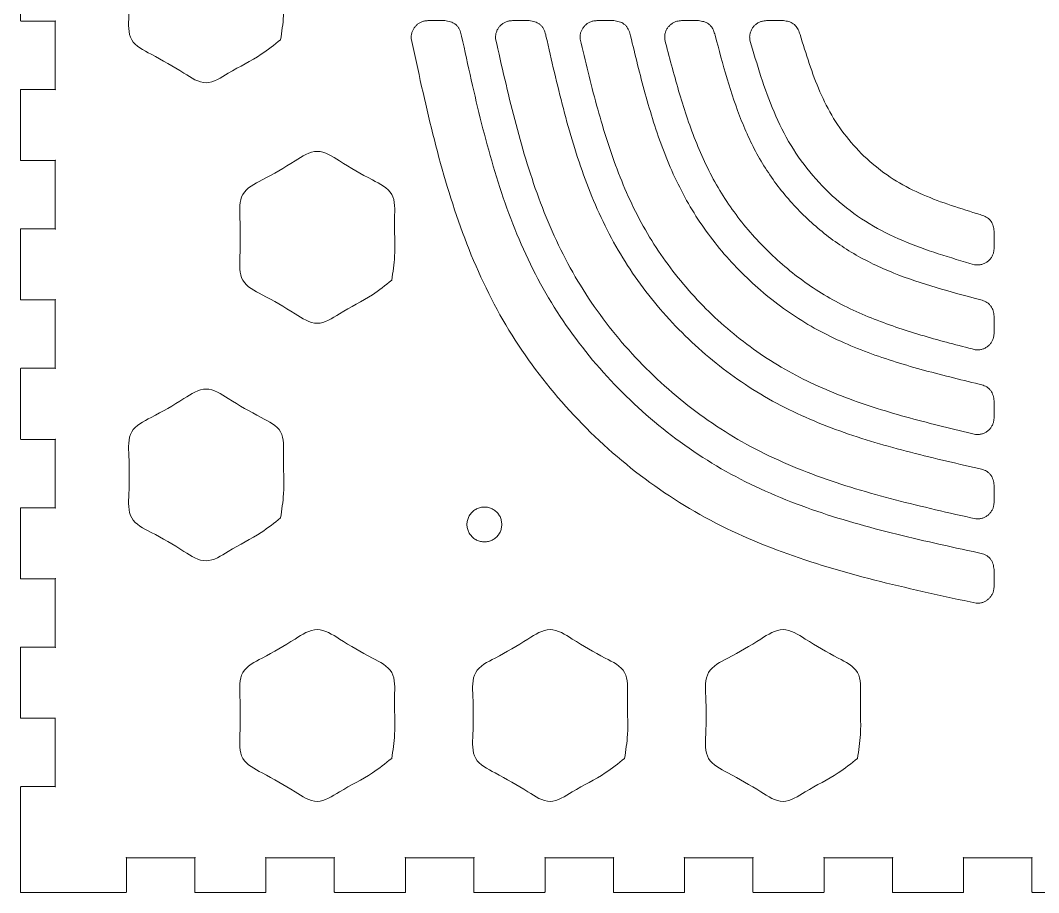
# Model space of a CAD drawing. Extents: x 10 to 568, y 23 to 1008.
# Drawn here: x 10 to 156, y 22.7 to 147.8 of the extents above; entities that cross this region are included whole.
import ezdxf

# ---------------------------------------------------------------- set-up
doc = ezdxf.new("R2010")
doc.units = 0
doc.layers.add('GEOMETRY', color=7, linetype='CONTINUOUS', lineweight=13)

msp = doc.modelspace()

# ---------------------------------------------------------------- linework, layer by layer
at = {"layer": 'GEOMETRY', "color": 7}
for points in [[(10, 157.8), (10, 147.8)], [(10.1, 147.7), (15, 147.7), (15, 137.9), (10.1, 137.9)], [(10, 137.8), (10, 127.8)], [(10.1, 127.7), (15, 127.7), (15, 117.9), (10.1, 117.9)], [(10, 117.8), (10, 107.8)], [(10.1, 107.7), (15, 107.7), (15, 97.9), (10.1, 97.9)], [(10, 97.8), (10, 87.8)], [(10.1, 87.7), (15, 87.7), (15, 77.9), (10.1, 77.9)], [(10, 77.8), (10, 67.8)], [(10.1, 67.7), (15, 67.7), (15, 57.9), (10.1, 57.9)], [(10, 57.8), (10, 47.8)], [(10.1, 47.7), (15, 47.7), (15, 37.9), (10.1, 37.9)], [(10, 37.8), (10, 27.8), (10, 22.8)], [(25.2, 22.8), (25.2, 27.7), (35, 27.7), (35, 22.8)], [(45.2, 22.8), (45.2, 27.7), (55, 27.7), (55, 22.8)], [(65.2, 22.8), (65.2, 27.7), (75, 27.7), (75, 22.8)], [(85.2, 22.8), (85.2, 27.7), (95, 27.7), (95, 22.8)], [(105.2, 22.8), (105.2, 27.7), (115, 27.7), (115, 22.8)], [(125.2, 22.8), (125.2, 27.7), (135, 27.7), (135, 22.8)], [(145.2, 22.8), (145.2, 27.7), (155, 27.7), (155, 22.8)], [(10.1, 22.7), (15.1, 22.7)], [(15.1, 22.7), (25.1, 22.7)], [(35.1, 22.7), (45.1, 22.7)], [(55.1, 22.7), (65.1, 22.7)], [(75.1, 22.7), (85.1, 22.7)], [(95.1, 22.7), (105.1, 22.7)], [(115.1, 22.7), (125.1, 22.7)], [(135.1, 22.7), (145.1, 22.7)], [(155.1, 22.7), (165.1, 22.7)]]:
    msp.add_lwpolyline(points, dxfattribs=at)
at = {"layer": 'GEOMETRY', "color": 5}
for points in [[(70.843628, 147.756427), (68.425971, 147.756427)], [(82.93842, 147.756427), (80.518461, 147.756427)], [(95.048902, 147.756427), (92.625107, 147.756427)], [(107.18751, 147.756427), (104.756518, 147.756427)], [(119.384484, 147.756427), (116.937591, 147.756427)], [(149.572305, 117.567608), (149.572305, 115.121715)], [(149.572305, 105.370808), (149.572305, 102.940229)], [(149.572305, 93.232195), (149.572305, 90.80876)], [(149.572305, 81.122163), (149.572305, 78.701792)], [(149.572305, 69.027445), (149.572305, 66.609116)]]:
    msp.add_lwpolyline(points, dxfattribs=at)
at = {"layer": 'GEOMETRY', "color": 3}
for points in [[(47.303434, 145.01473)], [(63.22558, 110.52023)], [(47.303434, 76.44406)], [(63.22558, 41.94955)], [(96.61019, 41.94955)], [(129.99481, 41.94955)]]:
    msp.add_lwpolyline(points, close=True, dxfattribs=at)
for points, knots in [([(47.303434, 145.01473), (46.393519, 144.29188), (44.046542, 142.427407), (40.446629, 140.733375), (36.642497, 138.12951), (32.756853, 140.705376), (29.495923, 142.588073), (25.337652, 144.656367), (25.625898, 149.290129), (25.625785, 153.062638), (25.337867, 157.69656), (29.494922, 159.764176), (32.762068, 161.650333), (36.630902, 164.216848), (40.501231, 161.64982), (43.76216, 159.767121), (47.93575, 157.68999), (47.582799, 153.093582), (47.915679, 149.128948), (47.474484, 146.164166), (47.303434, 145.01473)], [0, 0, 0, 0, 3.456595, 8.915726, 12.372323, 15.828919, 21.288052, 24.744651, 28.201246, 33.660376, 37.116971, 40.573568, 46.032701, 49.489299, 52.945896, 58.40503, 61.861627, 65.318222, 70.777355, 74.233957, 74.233957, 74.233957, 74.233957]), ([(63.22558, 110.52023), (62.315665, 109.79738), (59.968688, 107.932904), (56.368775, 106.238869), (52.564643, 103.634999), (48.678999, 106.210869), (45.418071, 108.093568), (41.259797, 110.161857), (41.548044, 114.795621), (41.547932, 118.568132), (41.260011, 123.202058), (45.417068, 125.269673), (48.684215, 127.155827), (52.553048, 129.722337), (56.423377, 127.155314), (59.684306, 125.272618), (63.857897, 123.195488), (63.504944, 118.599077), (63.837825, 114.634443), (63.39663, 111.669664), (63.22558, 110.52023)], [0, 0, 0, 0, 3.456597, 8.91573, 12.372328, 15.828925, 21.288059, 24.744655, 28.20125, 33.660384, 37.116985, 40.57358, 46.032712, 49.489308, 52.945904, 58.405036, 61.861631, 65.318232, 70.777366, 74.233961, 74.233961, 74.233961, 74.233961]), ([(47.303434, 76.44406), (46.39352, 75.721208), (44.046544, 73.856729), (40.44663, 72.162696), (36.642498, 69.55883), (32.756853, 72.134696), (29.495923, 74.017392), (25.337652, 76.085687), (25.625898, 80.719449), (25.625784, 84.491958), (25.337868, 89.125879), (29.49492, 91.193501), (32.762069, 93.079656), (36.630902, 95.646167), (40.501231, 93.079143), (43.762162, 91.196446), (47.935749, 89.11931), (47.5828, 84.522903), (47.915679, 80.558272), (47.474484, 77.593494), (47.303434, 76.44406)], [0, 0, 0, 0, 3.456599, 8.915732, 12.372328, 15.828925, 21.288057, 24.744657, 28.201251, 33.660382, 37.116977, 40.573576, 46.032708, 49.489305, 52.945902, 58.405035, 61.861634, 65.318229, 70.777359, 74.233954, 74.233954, 74.233954, 74.233954]), ([(63.22558, 41.94955), (62.315665, 41.2267), (59.968688, 39.362224), (56.368775, 37.668189), (52.564643, 35.064319), (48.678999, 37.640189), (45.418071, 39.522888), (41.259797, 41.591177), (41.548045, 46.22494), (41.547931, 49.997452), (41.260011, 54.631378), (45.417068, 56.698996), (48.684214, 58.585153), (52.553048, 61.151668), (56.423377, 58.58464), (59.684306, 56.701941), (63.857897, 54.624808), (63.504944, 50.028397), (63.837825, 46.063763), (63.39663, 43.098984), (63.22558, 41.94955)], [0, 0, 0, 0, 3.456597, 8.91573, 12.372328, 15.828925, 21.288059, 24.744655, 28.20125, 33.660384, 37.116985, 40.573582, 46.032715, 49.489313, 52.94591, 58.405044, 61.861641, 65.318242, 70.777375, 74.23397, 74.23397, 74.23397, 74.23397]), ([(96.61019, 41.94955), (95.700275, 41.2267), (93.353297, 39.362224), (89.753385, 37.668189), (85.949253, 35.064319), (82.063608, 37.640189), (78.80268, 39.522888), (74.644406, 41.591177), (74.932654, 46.22494), (74.93254, 49.997452), (74.64462, 54.631378), (78.801677, 56.698996), (82.068824, 58.585153), (85.937657, 61.151668), (89.807986, 58.58464), (93.068915, 56.701941), (97.242507, 54.624809), (96.889553, 50.028397), (97.222434, 46.063763), (96.78124, 43.098984), (96.61019, 41.94955)], [0, 0, 0, 0, 3.456597, 8.915731, 12.372328, 15.828926, 21.28806, 24.744656, 28.201251, 33.660384, 37.116986, 40.573583, 46.032717, 49.489314, 52.945911, 58.405045, 61.861642, 65.318244, 70.777377, 74.233972, 74.233972, 74.233972, 74.233972]), ([(129.99481, 41.94955), (129.084895, 41.2267), (126.737917, 39.362225), (123.138005, 37.668189), (119.333875, 35.064319), (115.448228, 37.640188), (112.1873, 39.522889), (108.029021, 41.591176), (108.317277, 46.224941), (108.317164, 49.997451), (108.029236, 54.631379), (112.186297, 56.698995), (115.453444, 58.585154), (119.32228, 61.151668), (123.192607, 58.58464), (126.453534, 56.70194), (130.627126, 54.624809), (130.274177, 50.028397), (130.607058, 46.063763), (130.165861, 43.098984), (129.99481, 41.94955)], [0, 0, 0, 0, 3.456598, 8.91573, 12.372325, 15.828926, 21.288061, 24.744659, 28.201253, 33.660386, 37.116987, 40.573585, 46.03272, 49.489321, 52.945916, 58.405048, 61.861646, 65.318248, 70.777381, 74.233976, 74.233976, 74.233976, 74.233976])]:
    msp.add_open_spline(points, degree=3, knots=knots, dxfattribs=at)
at = {"layer": 'GEOMETRY', "color": 7}
for points, knots in [([(10, 147.8), (10.002779, 147.782514), (10.008264, 147.74801), (10.04801, 147.708264), (10.082514, 147.702779), (10.1, 147.7)], [0, 0, 0, 0, 0.052201, 0.103008, 0.155209, 0.155209, 0.155209, 0.155209]), ([(15, 147.7), (15.023522, 147.704402), (15.06192, 147.711589), (15.011589, 147.76192), (15.004402, 147.723522), (15, 147.7)], [0, 0, 0, 0, 0.04969, 0.081117, 0.130808, 0.130808, 0.130808, 0.130808]), ([(10.1, 137.9), (10.082514, 137.897221), (10.04801, 137.891736), (10.008264, 137.85199), (10.002779, 137.817486), (10, 137.8)], [0, 0, 0, 0, 0.052201, 0.103008, 0.155209, 0.155209, 0.155209, 0.155209]), ([(15, 137.9), (15.004402, 137.876478), (15.011589, 137.83808), (15.06192, 137.888411), (15.023522, 137.895598), (15, 137.9)], [0, 0, 0, 0, 0.04969, 0.081117, 0.130808, 0.130808, 0.130808, 0.130808]), ([(10, 127.8), (10.002779, 127.782514), (10.008264, 127.74801), (10.04801, 127.708264), (10.082514, 127.702779), (10.1, 127.7)], [0, 0, 0, 0, 0.052201, 0.103008, 0.155209, 0.155209, 0.155209, 0.155209]), ([(15, 127.7), (15.023522, 127.704402), (15.06192, 127.711589), (15.011589, 127.76192), (15.004402, 127.723522), (15, 127.7)], [0, 0, 0, 0, 0.04969, 0.081117, 0.130808, 0.130808, 0.130808, 0.130808]), ([(10.1, 117.9), (10.082514, 117.897221), (10.04801, 117.891736), (10.008264, 117.85199), (10.002779, 117.817486), (10, 117.8)], [0, 0, 0, 0, 0.052201, 0.103008, 0.155209, 0.155209, 0.155209, 0.155209]), ([(15, 117.9), (15.004402, 117.876478), (15.011589, 117.83808), (15.06192, 117.888411), (15.023522, 117.895598), (15, 117.9)], [0, 0, 0, 0, 0.04969, 0.081117, 0.130808, 0.130808, 0.130808, 0.130808]), ([(10, 107.8), (10.002779, 107.782514), (10.008264, 107.74801), (10.04801, 107.708264), (10.082514, 107.702779), (10.1, 107.7)], [0, 0, 0, 0, 0.052201, 0.103008, 0.155209, 0.155209, 0.155209, 0.155209]), ([(15, 107.7), (15.023522, 107.704402), (15.06192, 107.711589), (15.011589, 107.76192), (15.004402, 107.723522), (15, 107.7)], [0, 0, 0, 0, 0.04969, 0.081117, 0.130808, 0.130808, 0.130808, 0.130808]), ([(10.1, 97.9), (10.082514, 97.897221), (10.04801, 97.891736), (10.008264, 97.85199), (10.002779, 97.817486), (10, 97.8)], [0, 0, 0, 0, 0.052201, 0.103008, 0.155209, 0.155209, 0.155209, 0.155209]), ([(15, 97.9), (15.004402, 97.876478), (15.011589, 97.83808), (15.06192, 97.888411), (15.023522, 97.895598), (15, 97.9)], [0, 0, 0, 0, 0.04969, 0.081117, 0.130808, 0.130808, 0.130808, 0.130808]), ([(10, 87.8), (10.002779, 87.782514), (10.008264, 87.74801), (10.04801, 87.708264), (10.082514, 87.702779), (10.1, 87.7)], [0, 0, 0, 0, 0.052201, 0.103008, 0.155209, 0.155209, 0.155209, 0.155209]), ([(15, 87.7), (15.023522, 87.704402), (15.06192, 87.711589), (15.011589, 87.76192), (15.004402, 87.723522), (15, 87.7)], [0, 0, 0, 0, 0.04969, 0.081117, 0.130808, 0.130808, 0.130808, 0.130808]), ([(10.1, 77.9), (10.082514, 77.897221), (10.04801, 77.891736), (10.008264, 77.85199), (10.002779, 77.817486), (10, 77.8)], [0, 0, 0, 0, 0.052201, 0.103008, 0.155209, 0.155209, 0.155209, 0.155209]), ([(15, 77.9), (15.004402, 77.876478), (15.011589, 77.83808), (15.06192, 77.888411), (15.023522, 77.895598), (15, 77.9)], [0, 0, 0, 0, 0.04969, 0.081117, 0.130808, 0.130808, 0.130808, 0.130808]), ([(10, 67.8), (10.002779, 67.782514), (10.008264, 67.74801), (10.04801, 67.708264), (10.082514, 67.702779), (10.1, 67.7)], [0, 0, 0, 0, 0.052201, 0.103008, 0.155209, 0.155209, 0.155209, 0.155209]), ([(15, 67.7), (15.023522, 67.704402), (15.06192, 67.711589), (15.011589, 67.76192), (15.004402, 67.723522), (15, 67.7)], [0, 0, 0, 0, 0.04969, 0.081117, 0.130808, 0.130808, 0.130808, 0.130808]), ([(10.1, 57.9), (10.082514, 57.897221), (10.04801, 57.891736), (10.008264, 57.85199), (10.002779, 57.817486), (10, 57.8)], [0, 0, 0, 0, 0.052201, 0.103008, 0.155209, 0.155209, 0.155209, 0.155209]), ([(15, 57.9), (15.004402, 57.876478), (15.011589, 57.83808), (15.06192, 57.888411), (15.023522, 57.895598), (15, 57.9)], [0, 0, 0, 0, 0.04969, 0.081117, 0.130808, 0.130808, 0.130808, 0.130808]), ([(10, 47.8), (10.002779, 47.782514), (10.008264, 47.74801), (10.04801, 47.708264), (10.082514, 47.702779), (10.1, 47.7)], [0, 0, 0, 0, 0.052201, 0.103008, 0.155209, 0.155209, 0.155209, 0.155209]), ([(15, 47.7), (15.023522, 47.704402), (15.06192, 47.711589), (15.011589, 47.76192), (15.004402, 47.723522), (15, 47.7)], [0, 0, 0, 0, 0.04969, 0.081117, 0.130808, 0.130808, 0.130808, 0.130808]), ([(10.1, 37.9), (10.082514, 37.897221), (10.04801, 37.891736), (10.008264, 37.85199), (10.002779, 37.817486), (10, 37.8)], [0, 0, 0, 0, 0.052201, 0.103008, 0.155209, 0.155209, 0.155209, 0.155209]), ([(15, 37.9), (15.004402, 37.876478), (15.011589, 37.83808), (15.06192, 37.888411), (15.023522, 37.895598), (15, 37.9)], [0, 0, 0, 0, 0.04969, 0.081117, 0.130808, 0.130808, 0.130808, 0.130808]), ([(25.2, 27.7), (25.195598, 27.723522), (25.188411, 27.76192), (25.13808, 27.711589), (25.176478, 27.704402), (25.2, 27.7)], [0, 0, 0, 0, 0.04969, 0.081117, 0.130808, 0.130808, 0.130808, 0.130808]), ([(35, 27.7), (35.023522, 27.704402), (35.06192, 27.711589), (35.011589, 27.76192), (35.004402, 27.723522), (35, 27.7)], [0, 0, 0, 0, 0.04969, 0.081117, 0.130808, 0.130808, 0.130808, 0.130808]), ([(45.2, 27.7), (45.195598, 27.723522), (45.188411, 27.76192), (45.13808, 27.711589), (45.176478, 27.704402), (45.2, 27.7)], [0, 0, 0, 0, 0.04969, 0.081117, 0.130808, 0.130808, 0.130808, 0.130808]), ([(55, 27.7), (55.023522, 27.704402), (55.06192, 27.711589), (55.011589, 27.76192), (55.004402, 27.723522), (55, 27.7)], [0, 0, 0, 0, 0.04969, 0.081117, 0.130808, 0.130808, 0.130808, 0.130808]), ([(65.2, 27.7), (65.195598, 27.723522), (65.188411, 27.76192), (65.13808, 27.711589), (65.176478, 27.704402), (65.2, 27.7)], [0, 0, 0, 0, 0.04969, 0.081117, 0.130808, 0.130808, 0.130808, 0.130808]), ([(75, 27.7), (75.023522, 27.704402), (75.06192, 27.711589), (75.011589, 27.76192), (75.004402, 27.723522), (75, 27.7)], [0, 0, 0, 0, 0.04969, 0.081117, 0.130808, 0.130808, 0.130808, 0.130808]), ([(85.2, 27.7), (85.195598, 27.723522), (85.188411, 27.76192), (85.13808, 27.711589), (85.176478, 27.704402), (85.2, 27.7)], [0, 0, 0, 0, 0.04969, 0.081117, 0.130808, 0.130808, 0.130808, 0.130808]), ([(95, 27.7), (95.023522, 27.704402), (95.06192, 27.711589), (95.011589, 27.76192), (95.004402, 27.723522), (95, 27.7)], [0, 0, 0, 0, 0.04969, 0.081117, 0.130808, 0.130808, 0.130808, 0.130808]), ([(105.2, 27.7), (105.195598, 27.723522), (105.188411, 27.76192), (105.13808, 27.711589), (105.176478, 27.704402), (105.2, 27.7)], [0, 0, 0, 0, 0.04969, 0.081117, 0.130808, 0.130808, 0.130808, 0.130808]), ([(115, 27.7), (115.023522, 27.704402), (115.06192, 27.711589), (115.011589, 27.76192), (115.004402, 27.723522), (115, 27.7)], [0, 0, 0, 0, 0.04969, 0.081117, 0.130808, 0.130808, 0.130808, 0.130808]), ([(125.2, 27.7), (125.195598, 27.723522), (125.188411, 27.76192), (125.13808, 27.711589), (125.176478, 27.704402), (125.2, 27.7)], [0, 0, 0, 0, 0.04969, 0.081117, 0.130808, 0.130808, 0.130808, 0.130808]), ([(135, 27.7), (135.023522, 27.704402), (135.06192, 27.711589), (135.011589, 27.76192), (135.004402, 27.723522), (135, 27.7)], [0, 0, 0, 0, 0.04969, 0.081117, 0.130808, 0.130808, 0.130808, 0.130808]), ([(145.2, 27.7), (145.195598, 27.723522), (145.188411, 27.76192), (145.13808, 27.711589), (145.176478, 27.704402), (145.2, 27.7)], [0, 0, 0, 0, 0.04969, 0.081117, 0.130808, 0.130808, 0.130808, 0.130808]), ([(155, 27.7), (155.023522, 27.704402), (155.06192, 27.711589), (155.011589, 27.76192), (155.004402, 27.723522), (155, 27.7)], [0, 0, 0, 0, 0.04969, 0.081117, 0.130808, 0.130808, 0.130808, 0.130808]), ([(10, 22.8), (10.002779, 22.782514), (10.008264, 22.74801), (10.04801, 22.708264), (10.082514, 22.702779), (10.1, 22.7)], [0, 0, 0, 0, 0.052201, 0.103008, 0.155209, 0.155209, 0.155209, 0.155209]), ([(25.1, 22.7), (25.117486, 22.702779), (25.15199, 22.708264), (25.191736, 22.74801), (25.197221, 22.782514), (25.2, 22.8)], [0, 0, 0, 0, 0.052201, 0.103008, 0.155209, 0.155209, 0.155209, 0.155209]), ([(35, 22.8), (35.002779, 22.782514), (35.008264, 22.74801), (35.04801, 22.708264), (35.082514, 22.702779), (35.1, 22.7)], [0, 0, 0, 0, 0.052201, 0.103008, 0.155209, 0.155209, 0.155209, 0.155209]), ([(45.1, 22.7), (45.117486, 22.702779), (45.15199, 22.708264), (45.191736, 22.74801), (45.197221, 22.782514), (45.2, 22.8)], [0, 0, 0, 0, 0.052201, 0.103008, 0.155209, 0.155209, 0.155209, 0.155209]), ([(55, 22.8), (55.002779, 22.782514), (55.008264, 22.74801), (55.04801, 22.708264), (55.082514, 22.702779), (55.1, 22.7)], [0, 0, 0, 0, 0.052201, 0.103008, 0.155209, 0.155209, 0.155209, 0.155209]), ([(65.1, 22.7), (65.117486, 22.702779), (65.15199, 22.708264), (65.191736, 22.74801), (65.197221, 22.782514), (65.2, 22.8)], [0, 0, 0, 0, 0.052201, 0.103008, 0.155209, 0.155209, 0.155209, 0.155209]), ([(75, 22.8), (75.002779, 22.782514), (75.008264, 22.74801), (75.04801, 22.708264), (75.082514, 22.702779), (75.1, 22.7)], [0, 0, 0, 0, 0.052201, 0.103008, 0.155209, 0.155209, 0.155209, 0.155209]), ([(85.1, 22.7), (85.117486, 22.702779), (85.15199, 22.708264), (85.191736, 22.74801), (85.197221, 22.782514), (85.2, 22.8)], [0, 0, 0, 0, 0.052201, 0.103008, 0.155209, 0.155209, 0.155209, 0.155209]), ([(95, 22.8), (95.002779, 22.782514), (95.008264, 22.74801), (95.04801, 22.708264), (95.082514, 22.702779), (95.1, 22.7)], [0, 0, 0, 0, 0.052201, 0.103008, 0.155209, 0.155209, 0.155209, 0.155209]), ([(105.1, 22.7), (105.117486, 22.702779), (105.15199, 22.708264), (105.191736, 22.74801), (105.197221, 22.782514), (105.2, 22.8)], [0, 0, 0, 0, 0.052201, 0.103008, 0.155209, 0.155209, 0.155209, 0.155209]), ([(115, 22.8), (115.002779, 22.782514), (115.008264, 22.74801), (115.04801, 22.708264), (115.082514, 22.702779), (115.1, 22.7)], [0, 0, 0, 0, 0.052201, 0.103008, 0.155209, 0.155209, 0.155209, 0.155209]), ([(125.1, 22.7), (125.117486, 22.702779), (125.15199, 22.708264), (125.191736, 22.74801), (125.197221, 22.782514), (125.2, 22.8)], [0, 0, 0, 0, 0.052201, 0.103008, 0.155209, 0.155209, 0.155209, 0.155209]), ([(135, 22.8), (135.002779, 22.782514), (135.008264, 22.74801), (135.04801, 22.708264), (135.082514, 22.702779), (135.1, 22.7)], [0, 0, 0, 0, 0.052201, 0.103008, 0.155209, 0.155209, 0.155209, 0.155209]), ([(145.1, 22.7), (145.117486, 22.702779), (145.15199, 22.708264), (145.191736, 22.74801), (145.197221, 22.782514), (145.2, 22.8)], [0, 0, 0, 0, 0.052201, 0.103008, 0.155209, 0.155209, 0.155209, 0.155209]), ([(155, 22.8), (155.002779, 22.782514), (155.008264, 22.74801), (155.04801, 22.708264), (155.082514, 22.702779), (155.1, 22.7)], [0, 0, 0, 0, 0.052201, 0.103008, 0.155209, 0.155209, 0.155209, 0.155209])]:
    msp.add_open_spline(points, degree=3, knots=knots, dxfattribs=at)
at = {"layer": 'GEOMETRY', "color": 5}
for points, knots in [([(68.425971, 147.756427), (68.352487, 147.750575), (68.205838, 147.738896), (67.987071, 147.713023), (67.77179, 147.670407), (67.563249, 147.603186), (67.362876, 147.514792), (67.170714, 147.407643), (66.987954, 147.284199), (66.816571, 147.144951), (66.658786, 146.990846), (66.516279, 146.82251), (66.389548, 146.641669), (66.279392, 146.450601), (66.186163, 146.251312), (66.112231, 146.045166), (66.059978, 145.832381), (66.03277, 145.614616), (66.022511, 145.394565), (66.021267, 145.247458), (66.020644, 145.173744)], [0, 0, 0, 0, 0.221143, 0.441325, 0.660572, 0.878366, 1.097206, 1.316563, 1.537559, 1.758025, 1.978139, 2.198257, 2.41873, 2.63973, 2.859086, 3.077926, 3.295719, 3.514964, 3.735145, 3.956287, 3.956287, 3.956287, 3.956287]), ([(73.248584, 145.520822), (73.218833, 145.652952), (73.159652, 145.91578), (73.04484, 146.302055), (72.877716, 146.665837), (72.640252, 146.986553), (72.349815, 147.256538), (72.012649, 147.470005), (71.637643, 147.610158), (71.244023, 147.696514), (70.977576, 147.736383), (70.843628, 147.756427)], [0, 0, 0, 0, 0.406284, 0.808167, 1.207086, 1.600473, 1.997219, 2.390603, 2.78953, 3.19142, 3.597709, 3.597709, 3.597709, 3.597709]), ([(80.518461, 147.756427), (80.444441, 147.750488), (80.296727, 147.738635), (80.076387, 147.712392), (79.859613, 147.669163), (79.64973, 147.600979), (79.44819, 147.511349), (79.255037, 147.40271), (79.071475, 147.277586), (78.899532, 147.136468), (78.741464, 146.980354), (78.59898, 146.809895), (78.472592, 146.626851), (78.363097, 146.433557), (78.270865, 146.232052), (78.198243, 146.023777), (78.147702, 145.808962), (78.122568, 145.589355), (78.114674, 145.367602), (78.115111, 145.219417), (78.11533, 145.145161)], [0, 0, 0, 0, 0.222768, 0.444553, 0.66538, 0.884716, 1.105122, 1.326053, 1.548669, 1.770743, 1.99246, 2.214178, 2.436254, 2.658869, 2.879801, 3.10021, 3.319547, 3.540372, 3.762153, 3.984915, 3.984915, 3.984915, 3.984915]), ([(85.340995, 145.550426), (85.310037, 145.681104), (85.24845, 145.941069), (85.130546, 146.322914), (84.961484, 146.682184), (84.723565, 146.998513), (84.433826, 147.264556), (84.098379, 147.474658), (83.726029, 147.612533), (83.335526, 147.697488), (83.071259, 147.736711), (82.93842, 147.756427)], [0, 0, 0, 0, 0.402854, 0.801424, 1.197111, 1.587391, 1.980935, 2.3712, 2.766893, 3.165468, 3.56832, 3.56832, 3.56832, 3.56832]), ([(92.625107, 147.756427), (92.550341, 147.750366), (92.401149, 147.738271), (92.17863, 147.711507), (91.95978, 147.667417), (91.748023, 147.597885), (91.544847, 147.506513), (91.350302, 147.395804), (91.165656, 147.268298), (90.992965, 147.124566), (90.834543, 146.96563), (90.692125, 146.792204), (90.566259, 146.606077), (90.457742, 146.409667), (90.3669, 146.205093), (90.296174, 145.993848), (90.248037, 145.77623), (90.225895, 145.554081), (90.221376, 145.33), (90.224173, 145.180344), (90.225574, 145.105347)], [0, 0, 0, 0, 0.225026, 0.449031, 0.672051, 0.893549, 1.116156, 1.339309, 1.564166, 1.788474, 2.012416, 2.236369, 2.460683, 2.68555, 2.908694, 3.131292, 3.352787, 3.575814, 3.799824, 4.024847, 4.024847, 4.024847, 4.024847]), ([(97.447456, 145.593302), (97.414806, 145.72186), (97.349843, 145.977646), (97.227608, 146.353048), (97.055791, 146.705732), (96.817351, 147.015758), (96.52867, 147.276104), (96.195754, 147.48137), (95.827256, 147.615959), (95.441261, 147.698901), (95.180142, 147.737185), (95.048902, 147.756427)], [0, 0, 0, 0, 0.397889, 0.791662, 1.182678, 1.568437, 1.957345, 2.34309, 2.734108, 3.127883, 3.525782, 3.525782, 3.525782, 3.525782]), ([(104.756518, 147.756427), (104.680665, 147.750187), (104.529309, 147.737737), (104.303599, 147.710174), (104.081718, 147.664791), (103.867245, 147.593251), (103.661726, 147.4993), (103.465211, 147.385498), (103.279004, 147.2545), (103.10526, 147.106896), (102.94637, 146.943821), (102.804179, 146.766), (102.679163, 146.575363), (102.572161, 146.374407), (102.48352, 146.165334), (102.415677, 145.949784), (102.371157, 145.728121), (102.353538, 145.502331), (102.354048, 145.274943), (102.360375, 145.123206), (102.363547, 145.047162)], [0, 0, 0, 0, 0.228319, 0.455589, 0.681826, 0.906473, 1.132274, 1.358634, 1.586798, 1.814387, 2.04159, 2.268783, 2.496368, 2.724531, 2.950891, 3.176689, 3.401337, 3.627578, 3.854846, 4.08317, 4.08317, 4.08317, 4.08317]), ([(109.578443, 145.657614), (109.543368, 145.782948), (109.473565, 146.032371), (109.345145, 146.397996), (109.169503, 146.740776), (108.930458, 147.041337), (108.643544, 147.293203), (108.314539, 147.491279), (107.951889, 147.621017), (107.572702, 147.700977), (107.316333, 147.737882), (107.18751, 147.756427)], [0, 0, 0, 0, 0.390419, 0.776967, 1.160934, 1.539884, 1.921801, 2.300744, 2.684712, 3.071264, 3.461691, 3.461691, 3.461691, 3.461691]), ([(116.937591, 147.756427), (116.859887, 147.749879), (116.704859, 147.736816), (116.47374, 147.707904), (116.246735, 147.660313), (116.02769, 147.58533), (115.818246, 147.486942), (115.618447, 147.367856), (115.429708, 147.230852), (115.254324, 147.076623), (115.094816, 146.906456), (114.95314, 146.72118), (114.829795, 146.522862), (114.725642, 146.314192), (114.64095, 146.097562), (114.578279, 145.874805), (114.540273, 145.646423), (114.530528, 145.414685), (114.540014, 145.181958), (114.552529, 145.026887), (114.558801, 144.949163)], [0, 0, 0, 0, 0.23393, 0.466717, 0.698404, 0.92838, 1.159591, 1.391411, 1.62516, 1.858291, 2.091015, 2.32373, 2.556858, 2.790604, 3.022424, 3.253638, 3.483617, 3.715303, 3.948093, 4.182016, 4.182016, 4.182016, 4.182016]), ([(121.758432, 145.767863), (121.719472, 145.887559), (121.641914, 146.125845), (121.503722, 146.474457), (121.322238, 146.800156), (121.082714, 147.084559), (120.799245, 147.322018), (120.477252, 147.507971), (120.124779, 147.629541), (119.757343, 147.704481), (119.509153, 147.739058), (119.384484, 147.756427)], [0, 0, 0, 0, 0.377603, 0.751721, 1.123538, 1.490733, 1.860611, 2.227808, 2.599627, 2.973742, 3.351337, 3.351337, 3.351337, 3.351337]), ([(66.020644, 145.173744), (67.008105, 140.602627), (68.973409, 131.504923), (72.782809, 118.109579), (78.320535, 105.422709), (86.206905, 94.094585), (95.910817, 84.390606), (107.238895, 76.504167), (119.925731, 70.966369), (133.321044, 67.15689), (142.418732, 65.191539), (146.98984, 64.204053)], [0, 0, 0, 0, 14.028701, 27.920743, 41.721882, 55.344888, 69.072916, 82.695932, 96.497065, 110.389099, 124.417789, 124.417789, 124.417789, 124.417789]), ([(73.248584, 145.520822), (74.158604, 141.342127), (75.969836, 133.025177), (79.471863, 120.779925), (84.548681, 109.182367), (91.766022, 98.825167), (100.64131, 89.949885), (110.998516, 82.732554), (122.59608, 77.655757), (134.841332, 74.153739), (143.15828, 72.34252), (147.336973, 71.432507)], [0, 0, 0, 0, 12.829029, 25.5339, 38.156247, 50.616416, 63.172034, 75.63219, 88.254542, 100.959414, 113.788431, 113.788431, 113.788431, 113.788431]), ([(78.11533, 145.145161), (78.988808, 141.27921), (80.727567, 133.583592), (84.052168, 122.255293), (88.811539, 111.526263), (95.523257, 101.937086), (103.753534, 93.706796), (113.342694, 86.995053), (124.071714, 82.23566), (135.400001, 78.911035), (143.095611, 77.172259), (146.961556, 76.298772)], [0, 0, 0, 0, 11.889398, 23.667211, 35.371112, 46.927798, 58.570445, 70.12713, 81.831032, 93.608843, 105.498229, 105.498229, 105.498229, 105.498229]), ([(85.340995, 145.550426), (86.13526, 142.071961), (87.716403, 135.147381), (90.730158, 124.954635), (95.029065, 115.301075), (101.077272, 106.671077), (108.487776, 99.260547), (117.117755, 93.212309), (126.771312, 88.913391), (136.964049, 85.89961), (143.888622, 84.31844), (147.367083, 83.524162)], [0, 0, 0, 0, 10.703264, 21.306983, 31.844833, 42.25097, 52.733836, 63.139971, 73.677825, 84.281547, 94.984805, 94.984805, 94.984805, 94.984805]), ([(90.225574, 145.105347), (90.983523, 141.945572), (92.492673, 135.654146), (95.328184, 126.395658), (99.305865, 117.626673), (104.840678, 109.778478), (111.595217, 103.023934), (119.443408, 97.489121), (128.212387, 93.511438), (137.470877, 90.675922), (143.762303, 89.166759), (146.92208, 88.408804)], [0, 0, 0, 0, 9.747596, 19.408431, 29.012134, 38.499467, 48.053859, 57.541183, 67.144883, 76.805717, 86.553325, 86.553325, 86.553325, 86.553325]), ([(97.447456, 145.593302), (98.123823, 142.814113), (99.470617, 137.280143), (101.990676, 129.136895), (105.508693, 121.42408), (110.387805, 114.518698), (116.335025, 108.571491), (123.240394, 103.692365), (130.953215, 100.17436), (139.096461, 97.6543), (144.630435, 96.3075), (147.409628, 95.63113)], [0, 0, 0, 0, 8.580374, 17.085391, 25.540864, 33.894837, 42.307117, 50.661104, 59.116558, 67.621578, 76.201965, 76.201965, 76.201965, 76.201965]), ([(102.3636, 145.047162), (103.003281, 142.595305), (104.277395, 137.71171), (106.616183, 130.527817), (109.80618, 123.722732), (114.160028, 117.619118), (119.435095, 112.34402), (125.538687, 107.990143), (132.343745, 104.800091), (139.52763, 102.461255), (144.411221, 101.187113), (146.863078, 100.547417)], [0, 0, 0, 0, 7.601324, 15.14027, 22.638499, 30.051056, 37.512059, 44.924604, 52.422844, 59.961793, 67.563124, 67.563124, 67.563124, 67.563124]), ([(109.578443, 145.657614), (110.133165, 143.575971), (111.238154, 139.429399), (113.255098, 133.330254), (115.986954, 127.552397), (119.697025, 122.367107), (124.183529, 117.880696), (129.3689, 114.170733), (135.14681, 111.438986), (141.245994, 109.422173), (145.392587, 108.317275), (147.474239, 107.762599)], [0, 0, 0, 0, 6.462472, 12.87306, 19.249858, 25.554944, 31.900386, 38.20548, 44.582279, 50.992861, 57.455326, 57.455326, 57.455326, 57.455326]), ([(114.558854, 144.949163), (115.074649, 143.208652), (116.102563, 139.740032), (117.929038, 134.640186), (120.319102, 129.806795), (123.483521, 125.455119), (127.271433, 121.667139), (131.623061, 118.502655), (136.456415, 116.112517), (141.556233, 114.285957), (145.024838, 113.257995), (146.765341, 112.742177)], [0, 0, 0, 0, 5.445691, 10.85258, 16.23451, 21.5611, 26.918065, 32.244644, 37.626583, 43.033474, 48.479161, 48.479161, 48.479161, 48.479161]), ([(121.758432, 145.767863), (122.183945, 144.380009), (123.032065, 141.613783), (124.526899, 137.54711), (126.461995, 133.692127), (129.002832, 130.217384), (132.033788, 127.186437), (135.508537, 124.645605), (139.363526, 122.710517), (143.4302, 121.215688), (146.196425, 120.367562), (147.584279, 119.942045)], [0, 0, 0, 0, 4.35463, 8.679508, 12.985328, 17.248261, 21.534551, 25.797493, 30.103309, 34.428187, 38.78282, 38.78282, 38.78282, 38.78282]), ([(149.572305, 117.567608), (149.554967, 117.692286), (149.520449, 117.940491), (149.445608, 118.307955), (149.324115, 118.660461), (149.138232, 118.9825), (148.900842, 119.266036), (148.616483, 119.505625), (148.290818, 119.68718), (147.942237, 119.825455), (147.703966, 119.903062), (147.584279, 119.942045)], [0, 0, 0, 0, 0.377608, 0.751731, 1.123554, 1.490753, 1.860639, 2.227845, 2.599666, 2.973786, 3.351388, 3.351388, 3.351388, 3.351388]), ([(146.765341, 112.742177), (146.843073, 112.735893), (146.998162, 112.723357), (147.23092, 112.713964), (147.462683, 112.723692), (147.691086, 112.761731), (147.913849, 112.824452), (148.130491, 112.909178), (148.33916, 113.013393), (148.537479, 113.13679), (148.72273, 113.278542), (148.892898, 113.438086), (149.0471, 113.613527), (149.184064, 113.802324), (149.303128, 114.002167), (149.401468, 114.211664), (149.476388, 114.430758), (149.523929, 114.657799), (149.552756, 114.888954), (149.565778, 115.044002), (149.572305, 115.121715)], [0, 0, 0, 0, 0.23395, 0.466768, 0.698486, 0.928482, 1.159715, 1.391558, 1.625333, 1.858489, 2.09123, 2.323981, 2.557136, 2.790906, 3.022754, 3.253993, 3.483994, 3.715705, 3.94852, 4.182472, 4.182472, 4.182472, 4.182472]), ([(149.572305, 105.370808), (149.553813, 105.499645), (149.517011, 105.756041), (149.437188, 106.135274), (149.307588, 106.497998), (149.109607, 106.827088), (148.857835, 107.114111), (148.557338, 107.35327), (148.214592, 107.529027), (147.848985, 107.657576), (147.599569, 107.727475), (147.474239, 107.762599)], [0, 0, 0, 0, 0.390445, 0.777015, 1.161, 1.539972, 1.921913, 2.300873, 2.684867, 3.071441, 3.461889, 3.461889, 3.461889, 3.461889]), ([(146.863078, 100.547417), (146.939116, 100.544243), (147.090843, 100.537909), (147.318223, 100.537367), (147.544002, 100.555011), (147.765665, 100.599486), (147.981206, 100.667339), (148.190274, 100.755973), (148.391222, 100.862974), (148.581856, 100.987973), (148.759657, 101.130178), (148.922747, 101.289042), (149.070351, 101.462773), (149.201336, 101.648974), (149.315139, 101.845476), (149.409099, 102.050982), (149.480637, 102.265447), (149.526041, 102.487317), (149.553598, 102.713024), (149.56606, 102.864377), (149.572305, 102.940229)], [0, 0, 0, 0, 0.228305, 0.455566, 0.681807, 0.906435, 1.132226, 1.358595, 1.586738, 1.81431, 2.041499, 2.2687, 2.496275, 2.724423, 2.950777, 3.176567, 3.401206, 3.627439, 3.854701, 4.083021, 4.083021, 4.083021, 4.083021]), ([(149.572305, 93.232195), (149.553087, 93.363435), (149.51485, 93.624557), (149.431992, 94.010564), (149.297469, 94.379091), (149.092258, 94.712047), (148.831963, 95.000776), (148.521987, 95.239282), (148.169328, 95.411148), (147.793948, 95.533451), (147.538177, 95.598458), (147.409628, 95.63113)], [0, 0, 0, 0, 0.39789, 0.791661, 1.182676, 1.568439, 1.957348, 2.343094, 2.734121, 3.127892, 3.525772, 3.525772, 3.525772, 3.525772]), ([(146.92208, 88.408804), (146.997066, 88.407429), (147.146701, 88.404685), (147.370751, 88.409281), (147.592866, 88.431485), (147.810443, 88.47969), (148.021639, 88.550478), (148.226163, 88.641365), (148.422518, 88.749918), (148.608582, 88.875816), (148.781951, 89.01825), (148.940831, 89.176687), (149.084506, 89.3494), (149.211953, 89.534052), (149.322605, 89.728594), (149.413929, 89.931755), (149.483423, 90.143496), (149.527477, 90.362328), (149.554199, 90.584827), (149.566261, 90.734004), (149.572305, 90.80876)], [0, 0, 0, 0, 0.22499, 0.448966, 0.67197, 0.893441, 1.116011, 1.339127, 1.563967, 1.788247, 2.012156, 2.236078, 2.460361, 2.685202, 2.908313, 3.130887, 3.352359, 3.575357, 3.799338, 4.024333, 4.024333, 4.024333, 4.024333]), ([(149.572305, 81.122163), (149.552576, 81.25495), (149.513328, 81.519113), (149.428353, 81.909461), (149.290504, 82.281669), (149.080481, 82.617002), (148.814546, 82.906663), (148.498338, 83.144506), (148.139249, 83.313605), (147.757566, 83.431555), (147.497708, 83.493183), (147.367083, 83.524162)], [0, 0, 0, 0, 0.402705, 0.80113, 1.196679, 1.586818, 1.980228, 2.370371, 2.765914, 3.164339, 3.567054, 3.567054, 3.567054, 3.567054]), ([(79.011712, 75.503519), (79.00177, 75.406222), (78.981955, 75.212312), (78.938313, 74.924023), (78.866643, 74.643173), (78.754357, 74.376762), (78.608393, 74.127499), (78.43291, 73.895466), (78.232277, 73.683297), (78.008435, 73.494668), (77.764503, 73.333372), (77.502996, 73.202207), (77.227768, 73.102347), (76.944054, 73.035401), (76.655925, 73.002188), (76.367388, 73.002184), (76.079377, 73.035392), (75.795815, 73.102365), (75.520608, 73.202278), (75.258822, 73.333466), (75.014315, 73.494574), (74.790191, 73.682949), (74.590405, 73.895061), (74.417621, 74.127912), (74.273343, 74.377791), (74.158079, 74.643852), (74.074275, 74.92293), (74.023204, 75.211222), (74.005941, 75.503519), (74.023204, 75.795817), (74.074275, 76.084109), (74.158079, 76.363187), (74.273343, 76.629248), (74.41762, 76.879127), (74.590406, 77.111977), (74.79019, 77.32409), (75.014316, 77.512465), (75.258821, 77.673575), (75.520609, 77.80476), (75.795815, 77.904673), (76.079377, 77.971649), (76.367388, 78.004856), (76.655925, 78.004852), (76.944055, 77.97164), (77.227768, 77.904691), (77.502995, 77.804831), (77.764504, 77.673669), (78.008434, 77.512371), (78.232277, 77.323742), (78.432909, 77.111571), (78.608394, 76.87954), (78.754356, 76.630278), (78.866644, 76.363866), (78.938312, 76.083016), (78.981955, 75.794726), (79.00177, 75.600816), (79.011712, 75.503519)], [0, 0, 0, 0, 0.293397, 0.584732, 0.874072, 1.16043, 1.448989, 1.738505, 2.031346, 2.323225, 2.614754, 2.906617, 3.198843, 3.49114, 3.779126, 4.067021, 4.354867, 4.646947, 4.939102, 5.231255, 5.523382, 5.815521, 6.107619, 6.395529, 6.683451, 6.971356, 7.263461, 7.555606, 7.847735, 8.139866, 8.43201, 8.724117, 9.012021, 9.299942, 9.587852, 9.879951, 10.17209, 10.464217, 10.75637, 11.048525, 11.340605, 11.628451, 11.916346, 12.204332, 12.496629, 12.788855, 13.080718, 13.372247, 13.664126, 13.956968, 14.246484, 14.535042, 14.821399, 15.110741, 15.402076, 15.695474, 15.695474, 15.695474, 15.695474]), ([(146.961556, 76.298772), (147.035803, 76.298579), (147.183966, 76.298195), (147.405692, 76.306036), (147.625252, 76.331275), (147.840021, 76.381835), (148.048248, 76.454479), (148.249697, 76.546743), (148.442952, 76.656229), (148.625951, 76.782612), (148.796371, 76.925078), (148.952448, 77.083128), (149.093531, 77.255049), (149.218638, 77.438579), (149.327243, 77.63171), (149.416853, 77.833221), (149.485029, 78.043068), (149.528257, 78.259804), (149.55451, 78.4801), (149.566365, 78.627786), (149.572305, 78.701792)], [0, 0, 0, 0, 0.222736, 0.44448, 0.665279, 0.884571, 1.104937, 1.325836, 1.548416, 1.770449, 1.992125, 2.213804, 2.43584, 2.658416, 2.879314, 3.099686, 3.318988, 3.539775, 3.761519, 3.984243, 3.984243, 3.984243, 3.984243]), ([(149.572305, 69.027445), (149.552271, 69.161387), (149.512419, 69.427821), (149.426104, 69.821424), (149.285985, 70.196423), (149.072538, 70.533585), (148.802588, 70.824037), (148.481913, 71.061529), (148.118161, 71.228677), (147.731912, 71.343529), (147.469098, 71.40274), (147.336973, 71.432507)], [0, 0, 0, 0, 0.406268, 0.808132, 1.207032, 1.600413, 1.997146, 2.390514, 2.789415, 3.191283, 3.597561, 3.597561, 3.597561, 3.597561]), ([(146.98984, 64.204053), (147.06355, 64.204673), (147.210645, 64.20591), (147.430673, 64.216198), (147.648404, 64.243441), (147.861162, 64.295681), (148.067281, 64.369616), (148.266537, 64.462846), (148.457579, 64.572983), (148.6384, 64.699694), (148.806722, 64.842176), (148.960801, 64.99995), (149.100042, 65.171305), (149.223482, 65.354036), (149.330618, 65.546174), (149.419009, 65.746515), (149.486237, 65.955024), (149.52887, 66.170274), (149.554752, 66.389013), (149.566446, 66.535642), (149.572305, 66.609116)], [0, 0, 0, 0, 0.221132, 0.441288, 0.660499, 0.878265, 1.097083, 1.31641, 1.537376, 1.757819, 1.977915, 2.197999, 2.418441, 2.639413, 2.858739, 3.077551, 3.295315, 3.514536, 3.734691, 3.955806, 3.955806, 3.955806, 3.955806])]:
    msp.add_open_spline(points, degree=3, knots=knots, dxfattribs=at)

doc.saveas('drawing.dxf')
